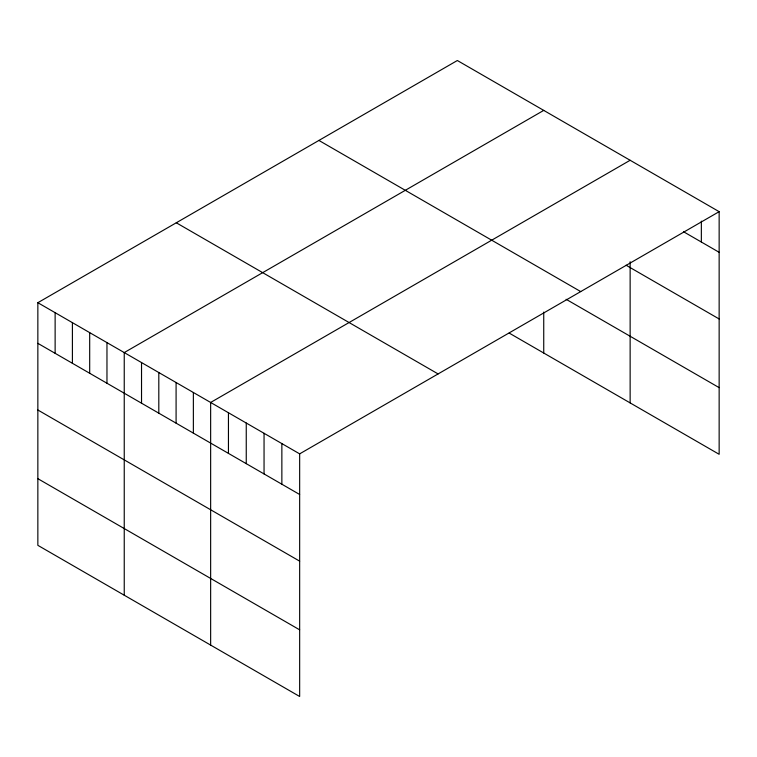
<?xml version="1.0" encoding="UTF-8"?>
<svg xmlns="http://www.w3.org/2000/svg" width="757" height="757" viewBox="0 0 757 757"><rect width="100%" height="100%" fill="white"/><g stroke="black" fill="none" stroke-linecap="round" stroke-linejoin="round"><path stroke-width="1.14" d="M37.85 302.705L299.658 453.859L299.658 696.487L37.85 545.333L37.85 302.705L457.342 60.513L719.15 211.667L719.15 454.295L509.177 333.071M543.734 110.39L124.243 352.582L124.243 595.22M630.136 160.276L210.645 402.459L210.645 645.096M299.658 453.859L719.15 211.667M683.543 231.746L719.15 252.308M626.067 265.224L719.15 318.962M318.905 140.433L580.714 291.587M566.104 299.28L719.15 387.641M176.286 222.776L438.095 373.93M37.85 343.337L299.658 494.491M37.85 410.001L299.658 561.155M37.85 478.679L299.658 629.833M701.351 221.129L701.351 242.022M630.136 261.723L630.136 402.904M543.734 312.092L543.734 353.027M281.859 443.574L281.859 484.215M264.051 433.297L264.051 473.939M246.252 423.021L246.252 463.663M228.444 412.745L228.444 453.377M193.366 392.486L193.366 433.127M176.088 382.512L176.088 423.154M158.809 372.539L158.809 413.171M141.531 362.556L141.531 403.197M106.964 342.609L106.964 383.241M89.686 332.626L89.686 373.267M72.407 322.652L72.407 363.294M55.129 312.679L55.129 353.32"/></g></svg>
